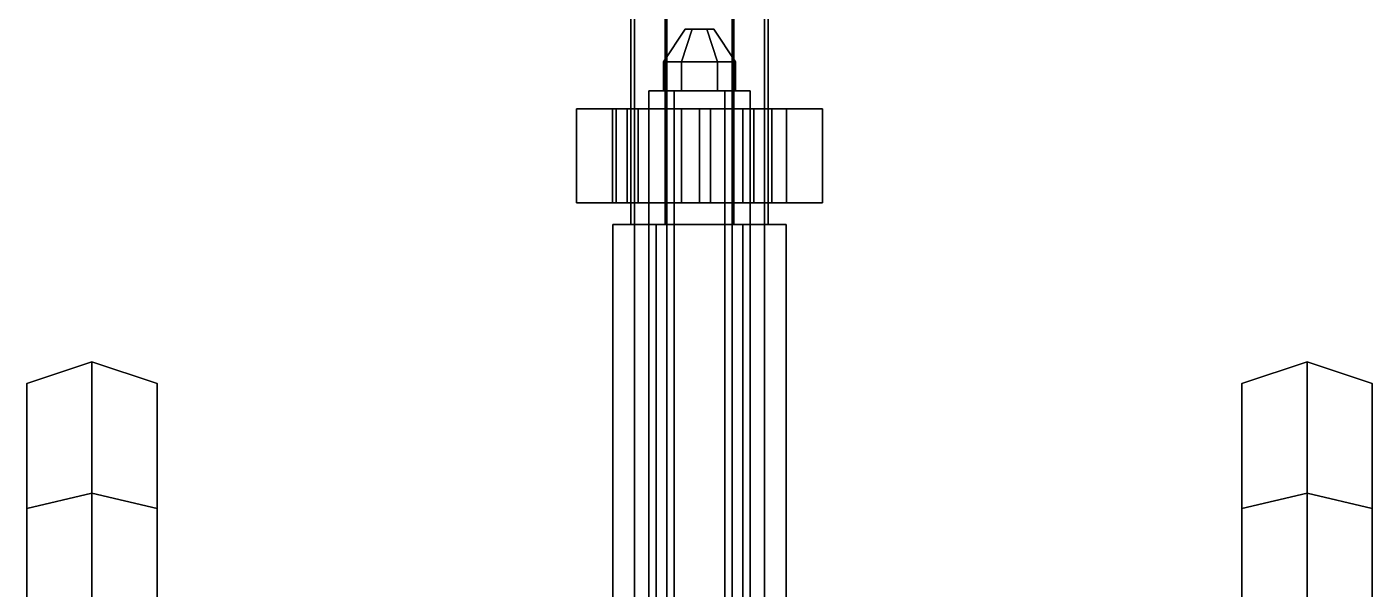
# Model space of a CAD drawing. Extents: x -1.02 to 1.02, y -3.58 to 2.59.
# Drawn here: x -0.93 to 0.93, y 0.761 to 1.538 of the extents above; entities that cross this region are included whole.
import ezdxf

# ---------------------------------------------------------------- set-up
doc = ezdxf.new("R2010")
doc.units = 0
for name, color, linetype in [('BARREL', 1, 'CONTINUOUS'), ('SLEEVE', 5, 'CONTINUOUS'), ('WHEELS', 2, 'CONTINUOUS')]:
    doc.layers.add(name, color=color, linetype=linetype)

msp = doc.modelspace()

# ---------------------------------------------------------------- linework, layer by layer
at = {"layer": 'BARREL'}
for points in [[(-0.0475, 2.59, 1.3873), (-0.095, 2.59, 1.305), (-0.095, 1.265, 1.305), (-0.0475, 1.265, 1.3873)], [(-0.095, 2.59, 1.305), (-0.0475, 2.59, 1.2227), (-0.0475, 1.265, 1.2227), (-0.095, 1.265, 1.305)], [(0.0475, 2.59, 1.3873), (-0.0475, 2.59, 1.3873), (-0.0475, 1.265, 1.3873), (0.0475, 1.265, 1.3873)], [(-0.0475, 2.59, 1.2227), (0.0475, 2.59, 1.2227), (0.0475, 1.265, 1.2227), (-0.0475, 1.265, 1.2227)], [(0.095, 2.59, 1.305), (0.0475, 2.59, 1.3873), (0.0475, 1.265, 1.3873), (0.095, 1.265, 1.305)], [(0.0475, 2.59, 1.2227), (0.095, 2.59, 1.305), (0.095, 1.265, 1.305), (0.0475, 1.265, 1.2227)]]:
    msp.add_3dface(points, dxfattribs=at)
at = {"layer": 'SLEEVE'}
for points in [[(-0.045, 1.68, 1.1629), (-0.09, 1.68, 1.085), (-0.09, 0.725, 1.085), (-0.045, 0.725, 1.1629)], [(-0.09, 1.68, 1.085), (-0.045, 1.68, 1.0071), (-0.045, 0.725, 1.0071), (-0.09, 0.725, 1.085)], [(0.045, 1.68, 1.1629), (-0.045, 1.68, 1.1629), (-0.045, 0.725, 1.1629), (0.045, 0.725, 1.1629)], [(-0.045, 1.68, 1.0071), (0.045, 1.68, 1.0071), (0.045, 0.725, 1.0071), (-0.045, 0.725, 1.0071)], [(0.09, 1.68, 1.085), (0.045, 1.68, 1.1629), (0.045, 0.725, 1.1629), (0.09, 0.725, 1.085)], [(0.045, 1.68, 1.0071), (0.09, 1.68, 1.085), (0.09, 0.725, 1.085), (0.045, 0.725, 1.0071)], [(-0.025, 1.49, 1.4867), (-0.05, 1.49, 1.53), (-0.02, 1.535, 1.53), (-0.01, 1.535, 1.5127)], [(-0.05, 1.49, 1.53), (-0.025, 1.49, 1.5733), (-0.01, 1.535, 1.5473), (-0.02, 1.535, 1.53)], [(0.025, 1.49, 1.4867), (-0.025, 1.49, 1.4867), (-0.01, 1.535, 1.5127), (0.01, 1.535, 1.5127)], [(-0.025, 1.49, 1.5733), (0.025, 1.49, 1.5733), (0.01, 1.535, 1.5473), (-0.01, 1.535, 1.5473)], [(-0.01, 1.535, 1.5473), (0.01, 1.535, 1.5473), (0.02, 1.535, 1.53), (-0.02, 1.535, 1.53)], [(-0.02, 1.535, 1.53), (0.02, 1.535, 1.53), (0.01, 1.535, 1.5127), (-0.01, 1.535, 1.5127)], [(0.05, 1.49, 1.53), (0.025, 1.49, 1.4867), (0.01, 1.535, 1.5127), (0.02, 1.535, 1.53)], [(0.025, 1.49, 1.5733), (0.05, 1.49, 1.53), (0.02, 1.535, 1.53), (0.01, 1.535, 1.5473)], [(-0.025, 1.49, 1.5733), (-0.05, 1.49, 1.53), (-0.05, 1.45, 1.53), (-0.025, 1.45, 1.5733)], [(-0.05, 1.49, 1.53), (-0.025, 1.49, 1.4867), (-0.025, 1.45, 1.4867), (-0.05, 1.45, 1.53)], [(0.025, 1.49, 1.5733), (-0.025, 1.49, 1.5733), (-0.025, 1.45, 1.5733), (0.025, 1.45, 1.5733)], [(-0.025, 1.49, 1.4867), (0.025, 1.49, 1.4867), (0.025, 1.45, 1.4867), (-0.025, 1.45, 1.4867)], [(0.05, 1.49, 1.53), (0.025, 1.49, 1.5733), (0.025, 1.45, 1.5733), (0.05, 1.45, 1.53)], [(0.025, 1.49, 1.4867), (0.05, 1.49, 1.53), (0.05, 1.45, 1.53), (0.025, 1.45, 1.4867)], [(-0.035, 1.45, 1.6056), (-0.07, 1.45, 1.545), (-0.07, 0.105, 1.545), (-0.035, 0.105, 1.6056)], [(-0.07, 1.45, 1.545), (-0.035, 1.45, 1.4844), (-0.035, 0.105, 1.4844), (-0.07, 0.105, 1.545)], [(-0.05, 1.45, 1.53), (-0.07, 1.45, 1.545), (-0.035, 1.45, 1.6056), (-0.025, 1.45, 1.5733)], [(-0.025, 1.45, 1.4867), (-0.035, 1.45, 1.4844), (-0.07, 1.45, 1.545), (-0.05, 1.45, 1.53)], [(0.035, 1.45, 1.6056), (-0.035, 1.45, 1.6056), (-0.035, 0.105, 1.6056), (0.035, 0.105, 1.6056)], [(-0.035, 1.45, 1.4844), (0.035, 1.45, 1.4844), (0.035, 0.105, 1.4844), (-0.035, 0.105, 1.4844)], [(0.025, 1.45, 1.5733), (-0.025, 1.45, 1.5733), (-0.035, 1.45, 1.6056), (0.035, 1.45, 1.6056)], [(0.035, 1.45, 1.4844), (-0.035, 1.45, 1.4844), (-0.025, 1.45, 1.4867), (0.025, 1.45, 1.4867)], [(0.07, 1.45, 1.545), (0.05, 1.45, 1.53), (0.025, 1.45, 1.5733), (0.035, 1.45, 1.6056)], [(0.07, 1.45, 1.545), (0.035, 1.45, 1.4844), (0.025, 1.45, 1.4867), (0.05, 1.45, 1.53)], [(0.07, 1.45, 1.545), (0.035, 1.45, 1.6056), (0.035, 0.105, 1.6056), (0.07, 0.105, 1.545)], [(0.035, 1.45, 1.4844), (0.07, 1.45, 1.545), (0.07, 0.105, 1.545), (0.035, 0.105, 1.4844)], [(-0.1202, 1.425, 1.4252), (-0.17, 1.425, 1.305), (-0.17, 1.295, 1.305), (-0.1202, 1.295, 1.4252)], [(-0.17, 1.425, 1.305), (-0.1202, 1.425, 1.1848), (-0.1202, 1.295, 1.1848), (-0.17, 1.295, 1.305)], [(0.1202, 1.425, 1.4252), (0.17, 1.425, 1.305), (-0.17, 1.425, 1.305), (-0.1202, 1.425, 1.4252)], [(0.17, 1.425, 1.305), (0.1202, 1.425, 1.1848), (-0.1202, 1.425, 1.1848), (-0.17, 1.425, 1.305)], [(-0.09, 1.425, 1.45), (-0.1202, 1.425, 1.4252), (-0.1202, 1.295, 1.4252), (-0.09, 1.295, 1.45)], [(-0.1202, 1.425, 1.1848), (0, 1.425, 1.155), (0, 1.295, 1.155), (-0.1202, 1.295, 1.1848)], [(0.075, 1.425, 1.45), (0.1202, 1.425, 1.4252), (-0.1202, 1.425, 1.4252), (-0.09, 1.425, 1.45)], [(0.1202, 1.425, 1.1848), (0, 1.425, 1.155), (0, 1.425, 1.155), (-0.1202, 1.425, 1.1848)], [(0.1, 1.425, 1.6), (0.1, 1.425, 1.51), (-0.115, 1.425, 1.51), (-0.115, 1.425, 1.6)], [(-0.115, 1.425, 1.6), (-0.115, 1.425, 1.51), (-0.115, 1.295, 1.51), (-0.115, 1.295, 1.6)], [(-0.115, 1.295, 1.6), (-0.07, 1.295, 1.6), (-0.07, 1.425, 1.6), (-0.115, 1.425, 1.6)], [(-0.115, 1.425, 1.51), (-0.1, 1.425, 1.51), (-0.1, 1.295, 1.51), (-0.115, 1.295, 1.51)], [(-0.085, 1.425, 1.47), (-0.1, 1.425, 1.51), (0.09, 1.425, 1.51), (0.07, 1.425, 1.47)], [(-0.085, 1.295, 1.47), (-0.1, 1.295, 1.51), (-0.1, 1.425, 1.51), (-0.085, 1.425, 1.47)], [(-0.085, 1.425, 1.47), (-0.09, 1.425, 1.45), (-0.09, 1.295, 1.45), (-0.085, 1.295, 1.47)], [(0.07, 1.425, 1.47), (0.075, 1.425, 1.45), (-0.09, 1.425, 1.45), (-0.085, 1.425, 1.47)], [(0.015, 1.425, 1.64), (0.06, 1.425, 1.6), (-0.07, 1.425, 1.6), (-0.025, 1.425, 1.64)], [(-0.025, 1.425, 1.64), (-0.07, 1.425, 1.6), (-0.07, 1.295, 1.6), (-0.025, 1.295, 1.64)], [(-0.025, 1.295, 1.64), (0.015, 1.295, 1.64), (0.015, 1.425, 1.64), (-0.025, 1.425, 1.64)], [(0, 1.425, 1.155), (0.1202, 1.425, 1.1848), (0.1202, 1.295, 1.1848), (0, 1.295, 1.155)], [(0.015, 1.295, 1.64), (0.06, 1.295, 1.6), (0.06, 1.425, 1.6), (0.015, 1.425, 1.64)], [(0.06, 1.295, 1.6), (0.1, 1.295, 1.6), (0.1, 1.425, 1.6), (0.06, 1.425, 1.6)], [(0.07, 1.425, 1.47), (0.09, 1.425, 1.51), (0.09, 1.295, 1.51), (0.07, 1.295, 1.47)], [(0.07, 1.295, 1.47), (0.075, 1.295, 1.45), (0.075, 1.425, 1.45), (0.07, 1.425, 1.47)], [(0.1202, 1.425, 1.4252), (0.075, 1.425, 1.45), (0.075, 1.295, 1.45), (0.1202, 1.295, 1.4252)], [(0.09, 1.425, 1.51), (0.1, 1.425, 1.51), (0.1, 1.295, 1.51), (0.09, 1.295, 1.51)], [(0.1, 1.295, 1.6), (0.1, 1.295, 1.51), (0.1, 1.425, 1.51), (0.1, 1.425, 1.6)], [(0.17, 1.425, 1.305), (0.1202, 1.425, 1.4252), (0.1202, 1.295, 1.4252), (0.17, 1.295, 1.305)], [(0.1202, 1.425, 1.1848), (0.17, 1.425, 1.305), (0.17, 1.295, 1.305), (0.1202, 1.295, 1.1848)], [(-0.17, 1.295, 1.305), (0.17, 1.295, 1.305), (0.1202, 1.295, 1.4252), (-0.1202, 1.295, 1.4252)], [(-0.1202, 1.295, 1.1848), (0.1202, 1.295, 1.1848), (0.17, 1.295, 1.305), (-0.17, 1.295, 1.305)], [(-0.1202, 1.295, 1.4252), (0.1202, 1.295, 1.4252), (0.075, 1.295, 1.45), (-0.09, 1.295, 1.45)], [(0, 1.295, 1.155), (0, 1.295, 1.155), (0.1202, 1.295, 1.1848), (-0.1202, 1.295, 1.1848)], [(-0.115, 1.295, 1.51), (0.1, 1.295, 1.51), (0.1, 1.295, 1.6), (-0.115, 1.295, 1.6)], [(0.09, 1.295, 1.51), (-0.1, 1.295, 1.51), (-0.085, 1.295, 1.47), (0.07, 1.295, 1.47)], [(-0.09, 1.295, 1.45), (0.075, 1.295, 1.45), (0.07, 1.295, 1.47), (-0.085, 1.295, 1.47)], [(-0.07, 1.295, 1.6), (0.06, 1.295, 1.6), (0.015, 1.295, 1.64), (-0.025, 1.295, 1.64)], [(-0.06, 1.265, 1.4089), (-0.12, 1.265, 1.305), (-0.12, 0.265, 1.305), (-0.06, 0.265, 1.4089)], [(-0.12, 1.265, 1.305), (-0.06, 1.265, 1.2011), (-0.06, 0.265, 1.2011), (-0.12, 0.265, 1.305)], [(-0.095, 1.265, 1.305), (-0.0475, 1.265, 1.2227), (-0.06, 1.265, 1.2011), (-0.12, 1.265, 1.305)], [(-0.0475, 1.265, 1.3873), (-0.095, 1.265, 1.305), (-0.12, 1.265, 1.305), (-0.06, 1.265, 1.4089)], [(0.06, 1.265, 1.4089), (-0.06, 1.265, 1.4089), (-0.06, 0.265, 1.4089), (0.06, 0.265, 1.4089)], [(-0.06, 1.265, 1.2011), (0.06, 1.265, 1.2011), (0.06, 0.265, 1.2011), (-0.06, 0.265, 1.2011)], [(0.0475, 1.265, 1.3873), (-0.0475, 1.265, 1.3873), (-0.06, 1.265, 1.4089), (0.06, 1.265, 1.4089)], [(-0.0475, 1.265, 1.2227), (0.0475, 1.265, 1.2227), (0.06, 1.265, 1.2011), (-0.06, 1.265, 1.2011)], [(0.095, 1.265, 1.305), (0.0475, 1.265, 1.3873), (0.06, 1.265, 1.4089), (0.12, 1.265, 1.305)], [(0.0475, 1.265, 1.2227), (0.095, 1.265, 1.305), (0.12, 1.265, 1.305), (0.06, 1.265, 1.2011)], [(0.12, 1.265, 1.305), (0.06, 1.265, 1.4089), (0.06, 0.265, 1.4089), (0.12, 0.265, 1.305)], [(0.06, 1.265, 1.2011), (0.12, 1.265, 1.305), (0.12, 0.265, 1.305), (0.06, 0.265, 1.2011)]]:
    msp.add_3dface(points, dxfattribs=at)
at = {"layer": 'WHEELS'}
for points in [[(-0.84, 0.8934, 1.0584), (-0.84, 1.075, 0.62), (-0.93, 1.045, 0.62), (-0.93, 0.8722, 1.0372)], [(-0.84, 1.075, 0.62), (-0.84, 0.8934, 0.1816), (-0.93, 0.8722, 0.2028), (-0.93, 1.045, 0.62)], [(-0.84, 1.075, 0.62), (-0.84, 0.8934, 1.0584), (-0.75, 0.8722, 1.0372), (-0.75, 1.045, 0.62)], [(-0.84, 0.8934, 0.1816), (-0.84, 1.075, 0.62), (-0.75, 1.045, 0.62), (-0.75, 0.8722, 0.2028)], [(0.84, 1.075, 0.62), (0.84, 0.8934, 0.1816), (0.75, 0.8722, 0.2028), (0.75, 1.045, 0.62)], [(0.84, 0.8934, 1.0584), (0.84, 1.075, 0.62), (0.75, 1.045, 0.62), (0.75, 0.8722, 1.0372)], [(0.84, 1.075, 0.62), (0.84, 0.8934, 1.0584), (0.93, 0.8722, 1.0372), (0.93, 1.045, 0.62)], [(0.84, 0.8934, 0.1816), (0.84, 1.075, 0.62), (0.93, 1.045, 0.62), (0.93, 0.8722, 0.2028)], [(-0.93, 1.045, 0.62), (-0.93, 0.0378, 1.0372), (-0.93, 0.455, 1.21), (-0.93, 0.8722, 1.0372)], [(-0.93, 0.8722, 0.2028), (-0.93, -0.135, 0.62), (-0.93, 0.0378, 1.0372), (-0.93, 1.045, 0.62)], [(-0.75, 0.0378, 0.2028), (-0.75, 1.045, 0.62), (-0.75, 0.8722, 1.0372), (-0.75, -0.135, 0.62)], [(-0.75, 0.455, 0.03), (-0.75, 0.8722, 0.2028), (-0.75, 1.045, 0.62), (-0.75, 0.0378, 0.2028)], [(0.75, 0.455, 1.21), (0.75, 0.8722, 1.0372), (0.75, 1.045, 0.62), (0.75, 0.0378, 1.0372)], [(0.75, 0.0378, 1.0372), (0.75, 1.045, 0.62), (0.75, 0.8722, 0.2028), (0.75, -0.135, 0.62)], [(0.93, 0.8722, 1.0372), (0.93, -0.135, 0.62), (0.93, 0.0378, 0.2028), (0.93, 1.045, 0.62)], [(0.93, 1.045, 0.62), (0.93, 0.0378, 0.2028), (0.93, 0.455, 0.03), (0.93, 0.8722, 0.2028)], [(-0.84, 0.455, 1.24), (-0.84, 0.8934, 1.0584), (-0.93, 0.8722, 1.0372), (-0.93, 0.455, 1.21)], [(-0.84, 0.8934, 0.1816), (-0.84, 0.455), (-0.93, 0.455, 0.03), (-0.93, 0.8722, 0.2028)], [(-0.84, 0.8934, 1.0584), (-0.84, 0.455, 1.24), (-0.75, 0.455, 1.21), (-0.75, 0.8722, 1.0372)], [(-0.84, 0.455), (-0.84, 0.8934, 0.1816), (-0.75, 0.8722, 0.2028), (-0.75, 0.455, 0.03)], [(0.84, 0.8934, 0.1816), (0.84, 0.455), (0.75, 0.455, 0.03), (0.75, 0.8722, 0.2028)], [(0.84, 0.455, 1.24), (0.84, 0.8934, 1.0584), (0.75, 0.8722, 1.0372), (0.75, 0.455, 1.21)], [(0.84, 0.8934, 1.0584), (0.84, 0.455, 1.24), (0.93, 0.455, 1.21), (0.93, 0.8722, 1.0372)], [(0.84, 0.455), (0.84, 0.8934, 0.1816), (0.93, 0.8722, 0.2028), (0.93, 0.455, 0.03)], [(-0.93, 0.455, 0.03), (-0.93, 0.0378, 0.2028), (-0.93, -0.135, 0.62), (-0.93, 0.8722, 0.2028)], [(-0.75, -0.135, 0.62), (-0.75, 0.8722, 1.0372), (-0.75, 0.455, 1.21), (-0.75, 0.0378, 1.0372)], [(0.75, -0.135, 0.62), (0.75, 0.8722, 0.2028), (0.75, 0.455, 0.03), (0.75, 0.0378, 0.2028)], [(0.93, 0.455, 1.21), (0.93, 0.0378, 1.0372), (0.93, -0.135, 0.62), (0.93, 0.8722, 1.0372)]]:
    msp.add_3dface(points, dxfattribs=at)

doc.saveas('drawing.dxf')
